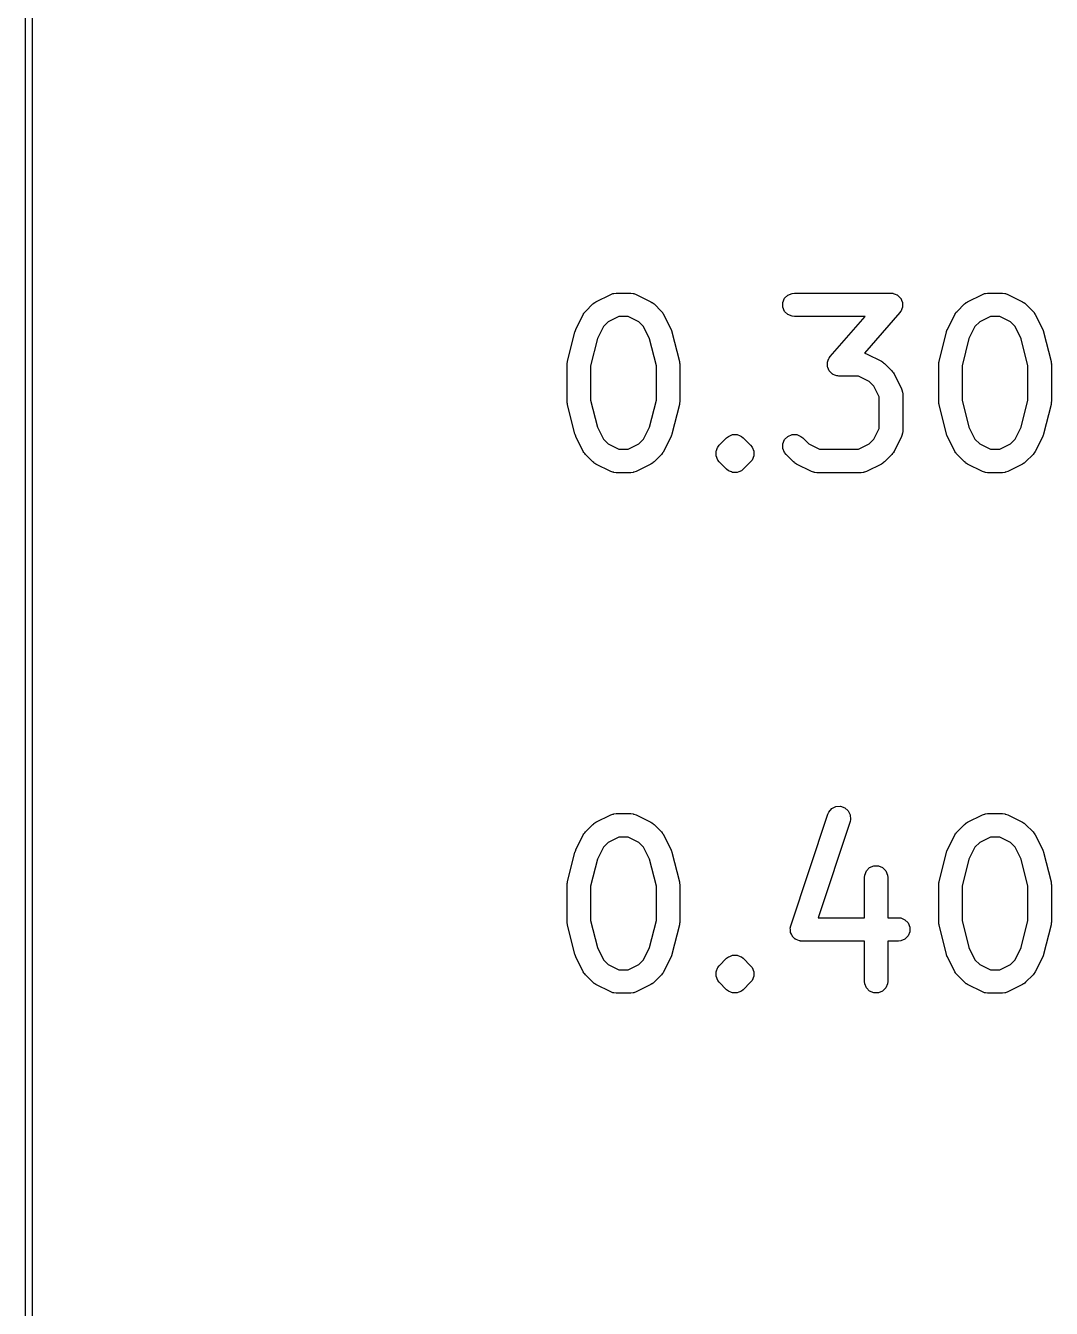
# Model space of a CAD drawing. Header units: millimetres. Extents: x 100 to 200, y -130 to -50.
# Drawn here: x 99.97 to 107.86, y -80.06 to -70.2 of the extents above; entities that cross this region are included whole.
import ezdxf

# ---------------------------------------------------------------- set-up
doc = ezdxf.new("R2010")
doc.units = ezdxf.units.MM
doc.layers.add('BLACK', color=250, linetype='CONTINUOUS')

msp = doc.modelspace()

# ---------------------------------------------------------------- linework, layer by layer
at = {"layer": 'BLACK', "linetype": 'CONTINUOUS'}
for p, q in [((99.975, -130), (99.975, -50)), ((100.025, -50.025), (100.025, -129.975)), ((104.279217, -72.396428), (104.33636, -72.339286)), ((104.33636, -72.339286), (104.343259, -72.333623)), ((104.343259, -72.333623), (104.344819, -72.331825)), ((104.344819, -72.331825), (104.347529, -72.330118)), ((104.347529, -72.330118), (104.349998, -72.328093)), ((104.349998, -72.328093), (104.352191, -72.327184)), ((104.352191, -72.327184), (104.35975, -72.322427)), ((104.35975, -72.322427), (104.474036, -72.265284)), ((104.474036, -72.265284), (104.490513, -72.258978)), ((104.490513, -72.258978), (104.493738, -72.258748)), ((104.493738, -72.258748), (104.496727, -72.257511)), ((104.496727, -72.257511), (104.514285, -72.255782)), ((104.514285, -72.255782), (104.628571, -72.255782)), ((104.628571, -72.255782), (104.646129, -72.257511)), ((104.646129, -72.257511), (104.649117, -72.258748)), ((104.649117, -72.258748), (104.652343, -72.258978)), ((104.652343, -72.258978), (104.66882, -72.265284)), ((104.66882, -72.265284), (104.783107, -72.322427)), ((104.783107, -72.322427), (104.790665, -72.327184)), ((104.790665, -72.327184), (104.792859, -72.328093)), ((104.792859, -72.328093), (104.795328, -72.330119)), ((104.795328, -72.330119), (104.798038, -72.331825)), ((104.798038, -72.331825), (104.799596, -72.333622)), ((104.799596, -72.333622), (104.806497, -72.339285)), ((104.806497, -72.339285), (104.863639, -72.396428)), ((105.797443, -72.328224), (105.810882, -72.295781)), ((105.797443, -72.36334), (105.797443, -72.328224)), ((105.810882, -72.295781), (105.835713, -72.27095)), ((105.835713, -72.27095), (105.868156, -72.257511)), ((105.868156, -72.257511), (105.885714, -72.255782)), ((105.885714, -72.255782), (106.628571, -72.255782)), ((106.628571, -72.255782), (106.637857, -72.256696)), ((106.637857, -72.256696), (106.640219, -72.256539)), ((106.640219, -72.256539), (106.641845, -72.257089)), ((106.641845, -72.257089), (106.646129, -72.257511)), ((106.646129, -72.257511), (106.659631, -72.263104)), ((106.659631, -72.263104), (106.673484, -72.267789)), ((106.673484, -72.267789), (106.67577, -72.269789)), ((106.67577, -72.269789), (106.678572, -72.27095)), ((106.678572, -72.27095), (106.688897, -72.281275)), ((106.688897, -72.281275), (106.699912, -72.290913)), ((106.699912, -72.290913), (106.701259, -72.293637)), ((106.701259, -72.293637), (106.703403, -72.295781)), ((106.703403, -72.295781), (106.708995, -72.309282)), ((106.708995, -72.309282), (106.715478, -72.322391)), ((106.715478, -72.322391), (106.715679, -72.325418)), ((106.715679, -72.325418), (106.716842, -72.328224)), ((106.716842, -72.328224), (106.716842, -72.34285)), ((106.716842, -72.34285), (106.717814, -72.35743)), ((107.13636, -72.396428), (107.193503, -72.339286)), ((107.193503, -72.339286), (107.200402, -72.333623)), ((107.200402, -72.333623), (107.201962, -72.331825)), ((107.201962, -72.331825), (107.204672, -72.330118)), ((107.204672, -72.330118), (107.207141, -72.328093)), ((107.207141, -72.328093), (107.209334, -72.327184)), ((107.209334, -72.327184), (107.216893, -72.322427)), ((107.216893, -72.322427), (107.331179, -72.265284)), ((107.331179, -72.265284), (107.347656, -72.258978)), ((107.347656, -72.258978), (107.350881, -72.258748)), ((107.350881, -72.258748), (107.35387, -72.257511)), ((107.35387, -72.257511), (107.371428, -72.255782)), ((107.371428, -72.255782), (107.485714, -72.255782)), ((107.485714, -72.255782), (107.503272, -72.257511)), ((107.503272, -72.257511), (107.50626, -72.258748)), ((107.50626, -72.258748), (107.509486, -72.258978)), ((107.509486, -72.258978), (107.525963, -72.265284)), ((107.525963, -72.265284), (107.64025, -72.322427)), ((107.64025, -72.322427), (107.647808, -72.327184)), ((107.647808, -72.327184), (107.650002, -72.328093)), ((107.650002, -72.328093), (107.652471, -72.330119)), ((107.652471, -72.330119), (107.655181, -72.331825)), ((107.655181, -72.331825), (107.656739, -72.333622)), ((107.656739, -72.333622), (107.66364, -72.339285)), ((107.66364, -72.339285), (107.720782, -72.396428)), ((104.205216, -72.534105), (104.262359, -72.419818)), ((104.262359, -72.419818), (104.267116, -72.412259)), ((104.267116, -72.412259), (104.268025, -72.410066)), ((104.268025, -72.410066), (104.270051, -72.407596)), ((104.270051, -72.407596), (104.271757, -72.404887)), ((104.271757, -72.404887), (104.273554, -72.403328)), ((104.273554, -72.403328), (104.279217, -72.396428)), ((104.535531, -72.435782), (104.453312, -72.476891)), ((104.607326, -72.435782), (104.535531, -72.435782)), ((104.689544, -72.476891), (104.607326, -72.435782)), ((104.863639, -72.396428), (104.869303, -72.40333)), ((104.869303, -72.40333), (104.8711, -72.404888)), ((104.8711, -72.404888), (104.872804, -72.407595)), ((104.872804, -72.407595), (104.874832, -72.410066)), ((104.874832, -72.410066), (104.87574, -72.41226)), ((104.87574, -72.41226), (104.880499, -72.419819)), ((104.880499, -72.419819), (104.937641, -72.534105)), ((105.810882, -72.395783), (105.797443, -72.36334)), ((105.835713, -72.420614), (105.810882, -72.395783)), ((105.868156, -72.434053), (105.835713, -72.420614)), ((105.885714, -72.435782), (105.868156, -72.434053)), ((106.430232, -72.435782), (105.885714, -72.435782)), ((106.160839, -72.74366), (106.430232, -72.435782)), ((106.696303, -72.405047), (106.424027, -72.716218)), ((106.70173, -72.397455), (106.696303, -72.405047)), ((106.703403, -72.395783), (106.70173, -72.397455)), ((106.704059, -72.394197), (106.703403, -72.395783)), ((106.706564, -72.390695), (106.704059, -72.394197)), ((106.711248, -72.376842), (106.706564, -72.390695)), ((106.716842, -72.36334), (106.711248, -72.376842)), ((106.717814, -72.35743), (106.716842, -72.360304)), ((106.716842, -72.360304), (106.716842, -72.36334)), ((107.062359, -72.534105), (107.119502, -72.419818)), ((107.119502, -72.419818), (107.124259, -72.412259)), ((107.124259, -72.412259), (107.125168, -72.410066)), ((107.125168, -72.410066), (107.127194, -72.407596)), ((107.127194, -72.407596), (107.1289, -72.404887)), ((107.1289, -72.404887), (107.130697, -72.403328)), ((107.130697, -72.403328), (107.13636, -72.396428)), ((107.392674, -72.435782), (107.310455, -72.476891)), ((107.464469, -72.435782), (107.392674, -72.435782)), ((107.546687, -72.476891), (107.464469, -72.435782)), ((107.720782, -72.396428), (107.726446, -72.40333)), ((107.726446, -72.40333), (107.728243, -72.404888)), ((107.728243, -72.404888), (107.729947, -72.407595)), ((107.729947, -72.407595), (107.731975, -72.410066)), ((107.731975, -72.410066), (107.732883, -72.41226)), ((107.732883, -72.41226), (107.737642, -72.419819)), ((107.737642, -72.419819), (107.794784, -72.534105)), ((104.198401, -72.552525), (104.198864, -72.551229)), ((104.198864, -72.551229), (104.19891, -72.550582)), ((104.19891, -72.550582), (104.201697, -72.543297)), ((104.201697, -72.543297), (104.204337, -72.535911)), ((104.204337, -72.535911), (104.204725, -72.535386)), ((104.204725, -72.535386), (104.205216, -72.534105)), ((104.416823, -72.51338), (104.370631, -72.605764)), ((104.453312, -72.476891), (104.416823, -72.51338)), ((104.726032, -72.513379), (104.689544, -72.476891)), ((104.772224, -72.605765), (104.726032, -72.513379)), ((104.937641, -72.534105), (104.938132, -72.535389)), ((104.938132, -72.535389), (104.938519, -72.535911)), ((104.938519, -72.535911), (104.941152, -72.543282)), ((104.941152, -72.543282), (104.943946, -72.550583)), ((104.943946, -72.550583), (104.943991, -72.551229)), ((104.943991, -72.551229), (104.944455, -72.552526)), ((107.055544, -72.552525), (107.056007, -72.551229)), ((107.056007, -72.551229), (107.056053, -72.550582)), ((107.056053, -72.550582), (107.05884, -72.543297)), ((107.05884, -72.543297), (107.06148, -72.535911)), ((107.06148, -72.535911), (107.061868, -72.535386)), ((107.061868, -72.535386), (107.062359, -72.534105)), ((107.273966, -72.51338), (107.227774, -72.605764)), ((107.310455, -72.476891), (107.273966, -72.51338)), ((107.583175, -72.513379), (107.546687, -72.476891)), ((107.629367, -72.605765), (107.583175, -72.513379)), ((107.794784, -72.534105), (107.795275, -72.535389)), ((107.795275, -72.535389), (107.795662, -72.535911)), ((107.795662, -72.535911), (107.798295, -72.543282)), ((107.798295, -72.543282), (107.801089, -72.550583)), ((107.801089, -72.550583), (107.801134, -72.551229)), ((107.801134, -72.551229), (107.801598, -72.552526)), ((104.141258, -72.781097), (104.198401, -72.552525)), ((104.370631, -72.605764), (104.318571, -72.814005)), ((104.824285, -72.814006), (104.772224, -72.605765)), ((104.944455, -72.552526), (105.001598, -72.781097)), ((106.998401, -72.781097), (107.055544, -72.552525)), ((107.227774, -72.605764), (107.175714, -72.814005)), ((107.681428, -72.814006), (107.629367, -72.605765)), ((107.801598, -72.552526), (107.858741, -72.781097)), ((106.155411, -72.751251), (106.160839, -72.74366)), ((106.424027, -72.716218), (106.440249, -72.722427)), ((106.440249, -72.722427), (106.554536, -72.77957)), ((104.138571, -72.802925), (104.138872, -72.799863)), ((104.138571, -73.08864), (104.138571, -72.802925)), ((104.138677, -72.79855), (104.139649, -72.791975)), ((104.138872, -72.799863), (104.138677, -72.79855)), ((104.139649, -72.791975), (104.1403, -72.785367)), ((104.1403, -72.785367), (104.140807, -72.784141)), ((104.140807, -72.784141), (104.141258, -72.781097)), ((104.318571, -72.814005), (104.318571, -73.077559)), ((104.824285, -73.077559), (104.824285, -72.814006)), ((105.001598, -72.781097), (105.002048, -72.784141)), ((105.002048, -72.784141), (105.002556, -72.785367)), ((105.002556, -72.785367), (105.003206, -72.791975)), ((105.003206, -72.791975), (105.004179, -72.79855)), ((105.004179, -72.79855), (105.003983, -72.799863)), ((105.003983, -72.799863), (105.004285, -72.802925)), ((105.004285, -72.802925), (105.004285, -73.08864)), ((106.139328, -72.791277), (106.1403, -72.788402)), ((106.1403, -72.805856), (106.139328, -72.791277)), ((106.1403, -72.785367), (106.145893, -72.771864)), ((106.1403, -72.788402), (106.1403, -72.785367)), ((106.1403, -72.820483), (106.1403, -72.805856)), ((106.141462, -72.823288), (106.1403, -72.820483)), ((106.141664, -72.826316), (106.141462, -72.823288)), ((106.148146, -72.839424), (106.141664, -72.826316)), ((106.145893, -72.771864), (106.150578, -72.758012)), ((106.153739, -72.852926), (106.148146, -72.839424)), ((106.150578, -72.758012), (106.153082, -72.754509)), ((106.153082, -72.754509), (106.153739, -72.752924)), ((106.153739, -72.752924), (106.155411, -72.751251)), ((106.554536, -72.77957), (106.562094, -72.784327)), ((106.562094, -72.784327), (106.564288, -72.785236)), ((106.564288, -72.785236), (106.566756, -72.787261)), ((106.566756, -72.787261), (106.569467, -72.788968)), ((106.569467, -72.788968), (106.571026, -72.790766)), ((106.571026, -72.790766), (106.577926, -72.796429)), ((106.577926, -72.796429), (106.635068, -72.853572)), ((106.995714, -72.802925), (106.996015, -72.799863)), ((106.995714, -73.08864), (106.995714, -72.802925)), ((106.99582, -72.79855), (106.996792, -72.791975)), ((106.996015, -72.799863), (106.99582, -72.79855)), ((106.996792, -72.791975), (106.997443, -72.785367)), ((106.997443, -72.785367), (106.99795, -72.784141)), ((106.99795, -72.784141), (106.998401, -72.781097)), ((107.175714, -72.814005), (107.175714, -73.077559)), ((107.681428, -73.077559), (107.681428, -72.814006)), ((107.858741, -72.781097), (107.859191, -72.784141)), ((107.859191, -72.784141), (107.859699, -72.785367)), ((107.859699, -72.785367), (107.860349, -72.791975)), ((107.860349, -72.791975), (107.861322, -72.79855)), ((107.861322, -72.79855), (107.861126, -72.799863)), ((107.861126, -72.799863), (107.861428, -72.802925)), ((107.861428, -72.802925), (107.861428, -73.08864)), ((106.155882, -72.855069), (106.153739, -72.852926)), ((106.15723, -72.857794), (106.155882, -72.855069)), ((106.168244, -72.867431), (106.15723, -72.857794)), ((106.17857, -72.877757), (106.168244, -72.867431)), ((106.181371, -72.878917), (106.17857, -72.877757)), ((106.183658, -72.880918), (106.181371, -72.878917)), ((106.19751, -72.885602), (106.183658, -72.880918)), ((106.211013, -72.891196), (106.19751, -72.885602)), ((106.215296, -72.891617), (106.211013, -72.891196)), ((106.216923, -72.892168), (106.215296, -72.891617)), ((106.219284, -72.89201), (106.216923, -72.892168)), ((106.228571, -72.892925), (106.219284, -72.89201)), ((106.378755, -72.892925), (106.228571, -72.892925)), ((106.460974, -72.934035), (106.378755, -72.892925)), ((106.497461, -72.970523), (106.460974, -72.934035)), ((106.635068, -72.853572), (106.640732, -72.860473)), ((106.640732, -72.860473), (106.642528, -72.862031)), ((106.642528, -72.862031), (106.64423, -72.864736)), ((106.64423, -72.864736), (106.646261, -72.86721)), ((106.646261, -72.86721), (106.647171, -72.869408)), ((106.647171, -72.869408), (106.651926, -72.876962)), ((106.651926, -72.876962), (106.70907, -72.991248)), ((106.538571, -73.052742), (106.497461, -72.970523)), ((106.70907, -72.991248), (106.715375, -73.007726)), ((106.715375, -73.007726), (106.715604, -73.01095)), ((106.715604, -73.01095), (106.716842, -73.013939)), ((106.716842, -73.013939), (106.718571, -73.031497)), ((106.718571, -73.031497), (106.718571, -73.317211)), ((104.138872, -73.091701), (104.138571, -73.08864)), ((104.138677, -73.093015), (104.138872, -73.091701)), ((104.139649, -73.099589), (104.138677, -73.093015)), ((104.1403, -73.106198), (104.139649, -73.099589)), ((104.140807, -73.107423), (104.1403, -73.106198)), ((104.141258, -73.110468), (104.140807, -73.107423)), ((104.198401, -73.33904), (104.141258, -73.110468)), ((104.318571, -73.077559), (104.370631, -73.2858)), ((104.772224, -73.285799), (104.824285, -73.077559)), ((105.001598, -73.110468), (104.944455, -73.339039)), ((105.002048, -73.107423), (105.001598, -73.110468)), ((105.002556, -73.106198), (105.002048, -73.107423)), ((105.003206, -73.099589), (105.002556, -73.106198)), ((105.004179, -73.093015), (105.003206, -73.099589)), ((105.004285, -73.08864), (105.003983, -73.091701)), ((105.003983, -73.091701), (105.004179, -73.093015)), ((106.538571, -73.295965), (106.538571, -73.052742)), ((106.996015, -73.091701), (106.995714, -73.08864)), ((106.99582, -73.093015), (106.996015, -73.091701)), ((106.996792, -73.099589), (106.99582, -73.093015)), ((106.997443, -73.106198), (106.996792, -73.099589)), ((106.99795, -73.107423), (106.997443, -73.106198)), ((106.998401, -73.110468), (106.99795, -73.107423)), ((107.055544, -73.33904), (106.998401, -73.110468)), ((107.175714, -73.077559), (107.227774, -73.2858)), ((107.629367, -73.285799), (107.681428, -73.077559)), ((107.858741, -73.110468), (107.801598, -73.339039)), ((107.859191, -73.107423), (107.858741, -73.110468)), ((107.859699, -73.106198), (107.859191, -73.107423)), ((107.860349, -73.099589), (107.859699, -73.106198)), ((107.861322, -73.093015), (107.860349, -73.099589)), ((107.861428, -73.08864), (107.861126, -73.091701)), ((107.861126, -73.091701), (107.861322, -73.093015)), ((104.198864, -73.340335), (104.198401, -73.33904)), ((104.370631, -73.2858), (104.416823, -73.378184)), ((104.726032, -73.378185), (104.772224, -73.285799)), ((104.944455, -73.339039), (104.943991, -73.340335)), ((106.497461, -73.378184), (106.538571, -73.295965)), ((106.715604, -73.337757), (106.715375, -73.340982)), ((106.716842, -73.334769), (106.715604, -73.337757)), ((106.718571, -73.317211), (106.716842, -73.334769)), ((107.056007, -73.340335), (107.055544, -73.33904)), ((107.227774, -73.2858), (107.273966, -73.378184)), ((107.583175, -73.378185), (107.629367, -73.285799)), ((107.801598, -73.339039), (107.801134, -73.340335)), ((104.19891, -73.340983), (104.198864, -73.340335)), ((104.201697, -73.348267), (104.19891, -73.340983)), ((104.204337, -73.355654), (104.201697, -73.348267)), ((104.204725, -73.356178), (104.204337, -73.355654)), ((104.205216, -73.35746), (104.204725, -73.356178)), ((104.262359, -73.471747), (104.205216, -73.35746)), ((104.416823, -73.378184), (104.453311, -73.414672)), ((104.453311, -73.414672), (104.535532, -73.455782)), ((104.607324, -73.455782), (104.689544, -73.414672)), ((104.689544, -73.414672), (104.726032, -73.378185)), ((104.937641, -73.35746), (104.880499, -73.471746)), ((104.938132, -73.356175), (104.937641, -73.35746)), ((104.938519, -73.355654), (104.938132, -73.356175)), ((104.941152, -73.348282), (104.938519, -73.355654)), ((104.943946, -73.340982), (104.941152, -73.348282)), ((104.943991, -73.340335), (104.943946, -73.340982)), ((105.296596, -73.438638), (105.307788, -73.425)), ((105.307788, -73.425), (105.364931, -73.367858)), ((105.364931, -73.367858), (105.378569, -73.356665)), ((105.378569, -73.356665), (105.388071, -73.352728)), ((105.388071, -73.352728), (105.411013, -73.343226)), ((105.411013, -73.343226), (105.446129, -73.343226)), ((105.446129, -73.343226), (105.46907, -73.352728)), ((105.46907, -73.352728), (105.478573, -73.356665)), ((105.478573, -73.356665), (105.492211, -73.367857)), ((105.492211, -73.367857), (105.549353, -73.425)), ((105.549353, -73.425), (105.560545, -73.438637)), ((105.797444, -73.413939), (105.810882, -73.381495)), ((105.797444, -73.449055), (105.797444, -73.413939)), ((105.810882, -73.381495), (105.835712, -73.356665)), ((105.835712, -73.356665), (105.868156, -73.343227)), ((105.868156, -73.343227), (105.903272, -73.343227)), ((105.903272, -73.343227), (105.935716, -73.356665)), ((105.935716, -73.356665), (105.949354, -73.367857)), ((105.949354, -73.367857), (105.996168, -73.414672)), ((105.996168, -73.414672), (106.078389, -73.455782)), ((106.378753, -73.455782), (106.460974, -73.414671)), ((106.460974, -73.414671), (106.497461, -73.378184)), ((106.70907, -73.35746), (106.651926, -73.471746)), ((106.715375, -73.340982), (106.70907, -73.35746)), ((107.056053, -73.340983), (107.056007, -73.340335)), ((107.05884, -73.348267), (107.056053, -73.340983)), ((107.06148, -73.355654), (107.05884, -73.348267)), ((107.061868, -73.356178), (107.06148, -73.355654)), ((107.062359, -73.35746), (107.061868, -73.356178)), ((107.119502, -73.471747), (107.062359, -73.35746)), ((107.273966, -73.378184), (107.310454, -73.414672)), ((107.310454, -73.414672), (107.392675, -73.455782)), ((107.464467, -73.455782), (107.546687, -73.414672)), ((107.546687, -73.414672), (107.583175, -73.378185)), ((107.794784, -73.35746), (107.737642, -73.471746)), ((107.795275, -73.356175), (107.794784, -73.35746)), ((107.795662, -73.355654), (107.795275, -73.356175)), ((107.798295, -73.348282), (107.795662, -73.355654)), ((107.801089, -73.340982), (107.798295, -73.348282)), ((107.801134, -73.340335), (107.801089, -73.340982)), ((104.267116, -73.479305), (104.262359, -73.471747)), ((104.268025, -73.481499), (104.267116, -73.479305)), ((104.270051, -73.483968), (104.268025, -73.481499)), ((104.271757, -73.486678), (104.270051, -73.483968)), ((104.273554, -73.488236), (104.271757, -73.486678)), ((104.279217, -73.495137), (104.273554, -73.488236)), ((104.33636, -73.552279), (104.279217, -73.495137)), ((104.535532, -73.455782), (104.607324, -73.455782)), ((104.863639, -73.495137), (104.806497, -73.55228)), ((104.869303, -73.488234), (104.863639, -73.495137)), ((104.8711, -73.486677), (104.869303, -73.488234)), ((104.872804, -73.483969), (104.8711, -73.486677)), ((104.874832, -73.481499), (104.872804, -73.483969)), ((104.87574, -73.479304), (104.874832, -73.481499)), ((104.880499, -73.471746), (104.87574, -73.479304)), ((105.283158, -73.471083), (105.285732, -73.464869)), ((105.283158, -73.506199), (105.283158, -73.471083)), ((105.296596, -73.538642), (105.283158, -73.506199)), ((105.285732, -73.464869), (105.294891, -73.442754)), ((105.294891, -73.442754), (105.296595, -73.438639)), ((105.296595, -73.438639), (105.296596, -73.438638)), ((105.560545, -73.438637), (105.560547, -73.438639)), ((105.573984, -73.506199), (105.560546, -73.538642)), ((105.560547, -73.438639), (105.573985, -73.471082)), ((105.573985, -73.471082), (105.573984, -73.506199)), ((105.810882, -73.481499), (105.797444, -73.449055)), ((105.822074, -73.495137), (105.810882, -73.481499)), ((105.879217, -73.552279), (105.822074, -73.495137)), ((106.078389, -73.455782), (106.378753, -73.455782)), ((106.635068, -73.495136), (106.577926, -73.552279)), ((106.640732, -73.488234), (106.635068, -73.495136)), ((106.642528, -73.486677), (106.640732, -73.488234)), ((106.64423, -73.483971), (106.642528, -73.486677)), ((106.646261, -73.481498), (106.64423, -73.483971)), ((106.647171, -73.479299), (106.646261, -73.481498)), ((106.651926, -73.471746), (106.647171, -73.479299)), ((107.124259, -73.479305), (107.119502, -73.471747)), ((107.125168, -73.481499), (107.124259, -73.479305)), ((107.127194, -73.483968), (107.125168, -73.481499)), ((107.1289, -73.486678), (107.127194, -73.483968)), ((107.130697, -73.488236), (107.1289, -73.486678)), ((107.13636, -73.495137), (107.130697, -73.488236)), ((107.193503, -73.552279), (107.13636, -73.495137)), ((107.392675, -73.455782), (107.464467, -73.455782)), ((107.720782, -73.495137), (107.66364, -73.55228)), ((107.726446, -73.488234), (107.720782, -73.495137)), ((107.728243, -73.486677), (107.726446, -73.488234)), ((107.729947, -73.483969), (107.728243, -73.486677)), ((107.731975, -73.481499), (107.729947, -73.483969)), ((107.732883, -73.479304), (107.731975, -73.481499)), ((107.737642, -73.471746), (107.732883, -73.479304)), ((104.343262, -73.557943), (104.33636, -73.552279)), ((104.34482, -73.55974), (104.343262, -73.557943)), ((104.347527, -73.561444), (104.34482, -73.55974)), ((104.349998, -73.563472), (104.347527, -73.561444)), ((104.352192, -73.56438), (104.349998, -73.563472)), ((104.359751, -73.569139), (104.352192, -73.56438)), ((104.474036, -73.62628), (104.359751, -73.569139)), ((104.490513, -73.632586), (104.474036, -73.62628)), ((104.493738, -73.632815), (104.490513, -73.632586)), ((104.496727, -73.634053), (104.493738, -73.632815)), ((104.514285, -73.635782), (104.496727, -73.634053)), ((104.628571, -73.635782), (104.514285, -73.635782)), ((104.646129, -73.634053), (104.628571, -73.635782)), ((104.649117, -73.632815), (104.646129, -73.634053)), ((104.652342, -73.632586), (104.649117, -73.632815)), ((104.66882, -73.626281), (104.652342, -73.632586)), ((104.783105, -73.569139), (104.66882, -73.626281)), ((104.790663, -73.564381), (104.783105, -73.569139)), ((104.792859, -73.563472), (104.790663, -73.564381)), ((104.795331, -73.561443), (104.792859, -73.563472)), ((104.798037, -73.55974), (104.795331, -73.561443)), ((104.799593, -73.557945), (104.798037, -73.55974)), ((104.806497, -73.55228), (104.799593, -73.557945)), ((105.307789, -73.55228), (105.296596, -73.538642)), ((105.364932, -73.609422), (105.307789, -73.55228)), ((105.37857, -73.620615), (105.364932, -73.609422)), ((105.401511, -73.630116), (105.37857, -73.620615)), ((105.411013, -73.634053), (105.401511, -73.630116)), ((105.411014, -73.634053), (105.411013, -73.634053)), ((105.446129, -73.634053), (105.411014, -73.634053)), ((105.459568, -73.628486), (105.446129, -73.634053)), ((105.478574, -73.620614), (105.459568, -73.628486)), ((105.478577, -73.62061), (105.478574, -73.620614)), ((105.49221, -73.609422), (105.478577, -73.62061)), ((105.549353, -73.55228), (105.49221, -73.609422)), ((105.560546, -73.538642), (105.549353, -73.55228)), ((105.886119, -73.557943), (105.879217, -73.552279)), ((105.887677, -73.55974), (105.886119, -73.557943)), ((105.890384, -73.561444), (105.887677, -73.55974)), ((105.892855, -73.563472), (105.890384, -73.561444)), ((105.895049, -73.56438), (105.892855, -73.563472)), ((105.902608, -73.569139), (105.895049, -73.56438)), ((106.016894, -73.626281), (105.902608, -73.569139)), ((106.033372, -73.632586), (106.016894, -73.626281)), ((106.036596, -73.632815), (106.033372, -73.632586)), ((106.039585, -73.634053), (106.036596, -73.632815)), ((106.057143, -73.635782), (106.039585, -73.634053)), ((106.4, -73.635782), (106.057143, -73.635782)), ((106.417558, -73.634053), (106.4, -73.635782)), ((106.420546, -73.632815), (106.417558, -73.634053)), ((106.423771, -73.632586), (106.420546, -73.632815)), ((106.440249, -73.626281), (106.423771, -73.632586)), ((106.554534, -73.569139), (106.440249, -73.626281)), ((106.562091, -73.564381), (106.554534, -73.569139)), ((106.564288, -73.563472), (106.562091, -73.564381)), ((106.566759, -73.561443), (106.564288, -73.563472)), ((106.569466, -73.55974), (106.566759, -73.561443)), ((106.571023, -73.557943), (106.569466, -73.55974)), ((106.577926, -73.552279), (106.571023, -73.557943)), ((107.200405, -73.557943), (107.193503, -73.552279)), ((107.201963, -73.55974), (107.200405, -73.557943)), ((107.20467, -73.561444), (107.201963, -73.55974)), ((107.207141, -73.563472), (107.20467, -73.561444)), ((107.209335, -73.56438), (107.207141, -73.563472)), ((107.216894, -73.569139), (107.209335, -73.56438)), ((107.331179, -73.62628), (107.216894, -73.569139)), ((107.347656, -73.632586), (107.331179, -73.62628)), ((107.350881, -73.632815), (107.347656, -73.632586)), ((107.35387, -73.634053), (107.350881, -73.632815)), ((107.371428, -73.635782), (107.35387, -73.634053)), ((107.485714, -73.635782), (107.371428, -73.635782)), ((107.503272, -73.634053), (107.485714, -73.635782)), ((107.50626, -73.632815), (107.503272, -73.634053)), ((107.509485, -73.632586), (107.50626, -73.632815)), ((107.525963, -73.626281), (107.509485, -73.632586)), ((107.640248, -73.569139), (107.525963, -73.626281)), ((107.647806, -73.564381), (107.640248, -73.569139)), ((107.650002, -73.563472), (107.647806, -73.564381)), ((107.652474, -73.561443), (107.650002, -73.563472)), ((107.65518, -73.55974), (107.652474, -73.561443)), ((107.656736, -73.557945), (107.65518, -73.55974)), ((107.66364, -73.55228), (107.656736, -73.557945)), ((104.35975, -76.322427), (104.474036, -76.265284)), ((104.474036, -76.265284), (104.490513, -76.258978)), ((104.490513, -76.258978), (104.493738, -76.258748)), ((104.493738, -76.258748), (104.496727, -76.257511)), ((104.496727, -76.257511), (104.514285, -76.255782)), ((104.514285, -76.255782), (104.628571, -76.255782)), ((104.628571, -76.255782), (104.646129, -76.257511)), ((104.646129, -76.257511), (104.649117, -76.258748)), ((104.649117, -76.258748), (104.652343, -76.258978)), ((104.652343, -76.258978), (104.66882, -76.265284)), ((104.66882, -76.265284), (104.783107, -76.322427)), ((105.857476, -77.117322), (106.14319, -76.26018)), ((106.14319, -76.26018), (106.150382, -76.244069)), ((106.150382, -76.244069), (106.173391, -76.217541)), ((106.173391, -76.217541), (106.2048, -76.201836)), ((106.2048, -76.201836), (106.239828, -76.199346)), ((106.239828, -76.199346), (106.273142, -76.210451)), ((106.273142, -76.210451), (106.29967, -76.23346)), ((106.29967, -76.23346), (106.315375, -76.264869)), ((106.315375, -76.264869), (106.317865, -76.299897)), ((107.216893, -76.322427), (107.331179, -76.265284)), ((107.331179, -76.265284), (107.347656, -76.258978)), ((107.347656, -76.258978), (107.350881, -76.258748)), ((107.350881, -76.258748), (107.35387, -76.257511)), ((107.35387, -76.257511), (107.371428, -76.255782)), ((107.371428, -76.255782), (107.485714, -76.255782)), ((107.485714, -76.255782), (107.503272, -76.257511)), ((107.503272, -76.257511), (107.50626, -76.258748)), ((107.50626, -76.258748), (107.509486, -76.258978)), ((107.509486, -76.258978), (107.525963, -76.265284)), ((107.525963, -76.265284), (107.64025, -76.322427)), ((104.279217, -76.396428), (104.33636, -76.339286)), ((104.33636, -76.339286), (104.343259, -76.333623)), ((104.343259, -76.333623), (104.344819, -76.331825)), ((104.344819, -76.331825), (104.347529, -76.330118)), ((104.347529, -76.330118), (104.349998, -76.328093)), ((104.349998, -76.328093), (104.352191, -76.327184)), ((104.352191, -76.327184), (104.35975, -76.322427)), ((104.783107, -76.322427), (104.790665, -76.327184)), ((104.790665, -76.327184), (104.792859, -76.328093)), ((104.792859, -76.328093), (104.795328, -76.330119)), ((104.795328, -76.330119), (104.798038, -76.331825)), ((104.798038, -76.331825), (104.799596, -76.333622)), ((104.799596, -76.333622), (104.806497, -76.339285)), ((104.806497, -76.339285), (104.863639, -76.396428)), ((106.313952, -76.3171), (106.067725, -77.055782)), ((106.317865, -76.299897), (106.313952, -76.3171)), ((107.13636, -76.396428), (107.193503, -76.339286)), ((107.193503, -76.339286), (107.200402, -76.333623)), ((107.200402, -76.333623), (107.201962, -76.331825)), ((107.201962, -76.331825), (107.204672, -76.330118)), ((107.204672, -76.330118), (107.207141, -76.328093)), ((107.207141, -76.328093), (107.209334, -76.327184)), ((107.209334, -76.327184), (107.216893, -76.322427)), ((107.64025, -76.322427), (107.647808, -76.327184)), ((107.647808, -76.327184), (107.650002, -76.328093)), ((107.650002, -76.328093), (107.652471, -76.330119)), ((107.652471, -76.330119), (107.655181, -76.331825)), ((107.655181, -76.331825), (107.656739, -76.333622)), ((107.656739, -76.333622), (107.66364, -76.339285)), ((107.66364, -76.339285), (107.720782, -76.396428)), ((104.205216, -76.534105), (104.262359, -76.419818)), ((104.262359, -76.419818), (104.267116, -76.412259)), ((104.267116, -76.412259), (104.268025, -76.410066)), ((104.268025, -76.410066), (104.270051, -76.407596)), ((104.270051, -76.407596), (104.271757, -76.404887)), ((104.271757, -76.404887), (104.273554, -76.403328)), ((104.273554, -76.403328), (104.279217, -76.396428)), ((104.453312, -76.476891), (104.416823, -76.51338)), ((104.535531, -76.435782), (104.453312, -76.476891)), ((104.607326, -76.435782), (104.535531, -76.435782)), ((104.689544, -76.476891), (104.607326, -76.435782)), ((104.726032, -76.513379), (104.689544, -76.476891)), ((104.863639, -76.396428), (104.869303, -76.40333)), ((104.869303, -76.40333), (104.8711, -76.404888)), ((104.8711, -76.404888), (104.872804, -76.407595)), ((104.872804, -76.407595), (104.874832, -76.410066)), ((104.874832, -76.410066), (104.87574, -76.41226)), ((104.87574, -76.41226), (104.880499, -76.419819)), ((104.880499, -76.419819), (104.937641, -76.534105)), ((107.062359, -76.534105), (107.119502, -76.419818)), ((107.119502, -76.419818), (107.124259, -76.412259)), ((107.124259, -76.412259), (107.125168, -76.410066)), ((107.125168, -76.410066), (107.127194, -76.407596)), ((107.127194, -76.407596), (107.1289, -76.404887)), ((107.1289, -76.404887), (107.130697, -76.403328)), ((107.130697, -76.403328), (107.13636, -76.396428)), ((107.310455, -76.476891), (107.273966, -76.51338)), ((107.392674, -76.435782), (107.310455, -76.476891)), ((107.464469, -76.435782), (107.392674, -76.435782)), ((107.546687, -76.476891), (107.464469, -76.435782)), ((107.583175, -76.513379), (107.546687, -76.476891)), ((107.720782, -76.396428), (107.726446, -76.40333)), ((107.726446, -76.40333), (107.728243, -76.404888)), ((107.728243, -76.404888), (107.729947, -76.407595)), ((107.729947, -76.407595), (107.731975, -76.410066)), ((107.731975, -76.410066), (107.732883, -76.41226)), ((107.732883, -76.41226), (107.737642, -76.419819)), ((107.737642, -76.419819), (107.794784, -76.534105)), ((104.141258, -76.781097), (104.198401, -76.552525)), ((104.198401, -76.552525), (104.198864, -76.551229)), ((104.198864, -76.551229), (104.19891, -76.550582)), ((104.19891, -76.550582), (104.201697, -76.543297)), ((104.201697, -76.543297), (104.204337, -76.535911)), ((104.204337, -76.535911), (104.204725, -76.535386)), ((104.204725, -76.535386), (104.205216, -76.534105)), ((104.416823, -76.51338), (104.370631, -76.605764)), ((104.772224, -76.605765), (104.726032, -76.513379)), ((104.937641, -76.534105), (104.938132, -76.535389)), ((104.938132, -76.535389), (104.938519, -76.535911)), ((104.938519, -76.535911), (104.941152, -76.543282)), ((104.941152, -76.543282), (104.943946, -76.550583)), ((104.943946, -76.550583), (104.943991, -76.551229)), ((104.943991, -76.551229), (104.944455, -76.552526)), ((104.944455, -76.552526), (105.001598, -76.781097)), ((106.998401, -76.781097), (107.055544, -76.552525)), ((107.055544, -76.552525), (107.056007, -76.551229)), ((107.056007, -76.551229), (107.056053, -76.550582)), ((107.056053, -76.550582), (107.05884, -76.543297)), ((107.05884, -76.543297), (107.06148, -76.535911)), ((107.06148, -76.535911), (107.061868, -76.535386)), ((107.061868, -76.535386), (107.062359, -76.534105)), ((107.273966, -76.51338), (107.227774, -76.605764)), ((107.629367, -76.605765), (107.583175, -76.513379)), ((107.794784, -76.534105), (107.795275, -76.535389)), ((107.795275, -76.535389), (107.795662, -76.535911)), ((107.795662, -76.535911), (107.798295, -76.543282)), ((107.798295, -76.543282), (107.801089, -76.550583)), ((107.801089, -76.550583), (107.801134, -76.551229)), ((107.801134, -76.551229), (107.801598, -76.552526)), ((107.801598, -76.552526), (107.858741, -76.781097)), ((104.370631, -76.605764), (104.318571, -76.814005)), ((104.824285, -76.814006), (104.772224, -76.605765)), ((106.439454, -76.695781), (106.464285, -76.67095)), ((106.464285, -76.67095), (106.496728, -76.657511)), ((106.496728, -76.657511), (106.531844, -76.657511)), ((106.531844, -76.657511), (106.564287, -76.67095)), ((106.564287, -76.67095), (106.589118, -76.695781)), ((107.227774, -76.605764), (107.175714, -76.814005)), ((107.681428, -76.814006), (107.629367, -76.605765)), ((104.139649, -76.791975), (104.1403, -76.785367)), ((104.1403, -76.785367), (104.140807, -76.784141)), ((104.140807, -76.784141), (104.141258, -76.781097)), ((105.001598, -76.781097), (105.002048, -76.784141)), ((105.002048, -76.784141), (105.002556, -76.785367)), ((105.002556, -76.785367), (105.003206, -76.791975)), ((106.424286, -76.745782), (106.426015, -76.728224)), ((106.424286, -77.055782), (106.424286, -76.745782)), ((106.426015, -76.728224), (106.439454, -76.695781)), ((106.589118, -76.695781), (106.602557, -76.728224)), ((106.602557, -76.728224), (106.604286, -76.745782)), ((106.604286, -76.745782), (106.604286, -77.055782)), ((106.996792, -76.791975), (106.997443, -76.785367)), ((106.997443, -76.785367), (106.99795, -76.784141)), ((106.99795, -76.784141), (106.998401, -76.781097)), ((107.858741, -76.781097), (107.859191, -76.784141)), ((107.859191, -76.784141), (107.859699, -76.785367)), ((107.859699, -76.785367), (107.860349, -76.791975)), ((104.138571, -76.802925), (104.138872, -76.799863)), ((104.138571, -77.08864), (104.138571, -76.802925)), ((104.138677, -76.79855), (104.139649, -76.791975)), ((104.138872, -76.799863), (104.138677, -76.79855)), ((104.318571, -76.814005), (104.318571, -77.077559)), ((104.824285, -77.077559), (104.824285, -76.814006)), ((105.003206, -76.791975), (105.004179, -76.79855)), ((105.004179, -76.79855), (105.003983, -76.799863)), ((105.003983, -76.799863), (105.004285, -76.802925)), ((105.004285, -76.802925), (105.004285, -77.08864)), ((106.995714, -76.802925), (106.996015, -76.799863)), ((106.995714, -77.08864), (106.995714, -76.802925)), ((106.99582, -76.79855), (106.996792, -76.791975)), ((106.996015, -76.799863), (106.99582, -76.79855)), ((107.175714, -76.814005), (107.175714, -77.077559)), ((107.681428, -77.077559), (107.681428, -76.814006)), ((107.860349, -76.791975), (107.861322, -76.79855)), ((107.861322, -76.79855), (107.861126, -76.799863)), ((107.861126, -76.799863), (107.861428, -76.802925)), ((107.861428, -76.802925), (107.861428, -77.08864)), ((104.318571, -77.077559), (104.370631, -77.2858)), ((104.772224, -77.285799), (104.824285, -77.077559)), ((106.067725, -77.055782), (106.424286, -77.055782)), ((106.604286, -77.055782), (106.685714, -77.055782)), ((106.685714, -77.055782), (106.703272, -77.057511)), ((106.703272, -77.057511), (106.735715, -77.07095)), ((106.735715, -77.07095), (106.760546, -77.095781)), ((107.175714, -77.077559), (107.227774, -77.2858)), ((107.629367, -77.285799), (107.681428, -77.077559)), ((104.138872, -77.091701), (104.138571, -77.08864)), ((104.138677, -77.093015), (104.138872, -77.091701)), ((104.139649, -77.099589), (104.138677, -77.093015)), ((104.1403, -77.106198), (104.139649, -77.099589)), ((104.140807, -77.107423), (104.1403, -77.106198)), ((104.141258, -77.110468), (104.140807, -77.107423)), ((104.198401, -77.33904), (104.141258, -77.110468)), ((105.001598, -77.110468), (104.944455, -77.339039)), ((105.002048, -77.107423), (105.001598, -77.110468)), ((105.002556, -77.106198), (105.002048, -77.107423)), ((105.003206, -77.099589), (105.002556, -77.106198)), ((105.004179, -77.093015), (105.003206, -77.099589)), ((105.004285, -77.08864), (105.003983, -77.091701)), ((105.003983, -77.091701), (105.004179, -77.093015)), ((105.853563, -77.134525), (105.854586, -77.130027)), ((105.854586, -77.148916), (105.853563, -77.134525)), ((105.854586, -77.128224), (105.855495, -77.126027)), ((105.854586, -77.130027), (105.854586, -77.128224)), ((105.854586, -77.16334), (105.854586, -77.148916)), ((105.855823, -77.166328), (105.854586, -77.16334)), ((105.855495, -77.126027), (105.857476, -77.117322)), ((105.856053, -77.169553), (105.855823, -77.166328)), ((105.862503, -77.182453), (105.856053, -77.169553)), ((105.868025, -77.195783), (105.862503, -77.182453)), ((106.760546, -77.095781), (106.773985, -77.128224)), ((106.773985, -77.16334), (106.760546, -77.195783)), ((106.773985, -77.128224), (106.773985, -77.16334)), ((106.996015, -77.091701), (106.995714, -77.08864)), ((106.99582, -77.093015), (106.996015, -77.091701)), ((106.996792, -77.099589), (106.99582, -77.093015)), ((106.997443, -77.106198), (106.996792, -77.099589)), ((106.99795, -77.107423), (106.997443, -77.106198)), ((106.998401, -77.110468), (106.99795, -77.107423)), ((107.055544, -77.33904), (106.998401, -77.110468)), ((107.858741, -77.110468), (107.801598, -77.339039)), ((107.859191, -77.107423), (107.858741, -77.110468)), ((107.859699, -77.106198), (107.859191, -77.107423)), ((107.860349, -77.099589), (107.859699, -77.106198)), ((107.861322, -77.093015), (107.860349, -77.099589)), ((107.861428, -77.08864), (107.861126, -77.091701)), ((107.861126, -77.091701), (107.861322, -77.093015)), ((105.870311, -77.198069), (105.868025, -77.195783)), ((105.871758, -77.200962), (105.870311, -77.198069)), ((105.882658, -77.210416), (105.871758, -77.200962)), ((105.892856, -77.220614), (105.882658, -77.210416)), ((105.895841, -77.22185), (105.892856, -77.220614)), ((105.898286, -77.223971), (105.895841, -77.22185)), ((105.911979, -77.228535), (105.898286, -77.223971)), ((105.925299, -77.234053), (105.911979, -77.228535)), ((105.929886, -77.234504), (105.925299, -77.234053)), ((105.9316, -77.235076), (105.929886, -77.234504)), ((105.933973, -77.234907), (105.9316, -77.235076)), ((105.942857, -77.235782), (105.933973, -77.234907)), ((106.424286, -77.235782), (105.942857, -77.235782)), ((106.424286, -77.545782), (106.424286, -77.235782)), ((106.685714, -77.235782), (106.604286, -77.235782)), ((106.604286, -77.235782), (106.604286, -77.545782)), ((106.703272, -77.234053), (106.685714, -77.235782)), ((106.735715, -77.220614), (106.703272, -77.234053)), ((106.760546, -77.195783), (106.735715, -77.220614)), ((104.198864, -77.340335), (104.198401, -77.33904)), ((104.19891, -77.340983), (104.198864, -77.340335)), ((104.201697, -77.348267), (104.19891, -77.340983)), ((104.204337, -77.355654), (104.201697, -77.348267)), ((104.204725, -77.356178), (104.204337, -77.355654)), ((104.205216, -77.35746), (104.204725, -77.356178)), ((104.262359, -77.471747), (104.205216, -77.35746)), ((104.370631, -77.2858), (104.416823, -77.378184)), ((104.416823, -77.378184), (104.453311, -77.414672)), ((104.689544, -77.414672), (104.726032, -77.378185)), ((104.726032, -77.378185), (104.772224, -77.285799)), ((104.937641, -77.35746), (104.880499, -77.471746)), ((104.938132, -77.356175), (104.937641, -77.35746)), ((104.938519, -77.355654), (104.938132, -77.356175)), ((104.941152, -77.348282), (104.938519, -77.355654)), ((104.943946, -77.340982), (104.941152, -77.348282)), ((104.943991, -77.340335), (104.943946, -77.340982)), ((104.944455, -77.339039), (104.943991, -77.340335)), ((105.307788, -77.425), (105.364931, -77.367858)), ((105.364931, -77.367858), (105.378569, -77.356665)), ((105.378569, -77.356665), (105.388071, -77.352728)), ((105.388071, -77.352728), (105.411013, -77.343226)), ((105.411013, -77.343226), (105.446129, -77.343226)), ((105.446129, -77.343226), (105.46907, -77.352728)), ((105.46907, -77.352728), (105.478573, -77.356665)), ((105.478573, -77.356665), (105.492211, -77.367857)), ((105.492211, -77.367857), (105.549353, -77.425)), ((107.056007, -77.340335), (107.055544, -77.33904)), ((107.056053, -77.340983), (107.056007, -77.340335)), ((107.05884, -77.348267), (107.056053, -77.340983)), ((107.06148, -77.355654), (107.05884, -77.348267)), ((107.061868, -77.356178), (107.06148, -77.355654)), ((107.062359, -77.35746), (107.061868, -77.356178)), ((107.119502, -77.471747), (107.062359, -77.35746)), ((107.227774, -77.2858), (107.273966, -77.378184)), ((107.273966, -77.378184), (107.310454, -77.414672)), ((107.546687, -77.414672), (107.583175, -77.378185)), ((107.583175, -77.378185), (107.629367, -77.285799)), ((107.794784, -77.35746), (107.737642, -77.471746)), ((107.795275, -77.356175), (107.794784, -77.35746)), ((107.795662, -77.355654), (107.795275, -77.356175)), ((107.798295, -77.348282), (107.795662, -77.355654)), ((107.801089, -77.340982), (107.798295, -77.348282)), ((107.801134, -77.340335), (107.801089, -77.340982)), ((107.801598, -77.339039), (107.801134, -77.340335)), ((104.267116, -77.479305), (104.262359, -77.471747)), ((104.268025, -77.481499), (104.267116, -77.479305)), ((104.453311, -77.414672), (104.535532, -77.455782)), ((104.535532, -77.455782), (104.607324, -77.455782)), ((104.607324, -77.455782), (104.689544, -77.414672)), ((104.87574, -77.479304), (104.874832, -77.481499)), ((104.880499, -77.471746), (104.87574, -77.479304)), ((105.283158, -77.471083), (105.285732, -77.464869)), ((105.283158, -77.506199), (105.283158, -77.471083)), ((105.285732, -77.464869), (105.294891, -77.442754)), ((105.294891, -77.442754), (105.296595, -77.438639)), ((105.296595, -77.438639), (105.296596, -77.438638)), ((105.296596, -77.438638), (105.307788, -77.425)), ((105.549353, -77.425), (105.560545, -77.438637)), ((105.560545, -77.438637), (105.560547, -77.438639)), ((105.560547, -77.438639), (105.573985, -77.471082)), ((105.573985, -77.471082), (105.573984, -77.506199)), ((107.124259, -77.479305), (107.119502, -77.471747)), ((107.125168, -77.481499), (107.124259, -77.479305)), ((107.310454, -77.414672), (107.392675, -77.455782)), ((107.392675, -77.455782), (107.464467, -77.455782)), ((107.464467, -77.455782), (107.546687, -77.414672)), ((107.732883, -77.479304), (107.731975, -77.481499)), ((107.737642, -77.471746), (107.732883, -77.479304)), ((104.270051, -77.483968), (104.268025, -77.481499)), ((104.271757, -77.486678), (104.270051, -77.483968)), ((104.273554, -77.488236), (104.271757, -77.486678)), ((104.279217, -77.495137), (104.273554, -77.488236)), ((104.33636, -77.552279), (104.279217, -77.495137)), ((104.343262, -77.557943), (104.33636, -77.552279)), ((104.34482, -77.55974), (104.343262, -77.557943)), ((104.347527, -77.561444), (104.34482, -77.55974)), ((104.349998, -77.563472), (104.347527, -77.561444)), ((104.352192, -77.56438), (104.349998, -77.563472)), ((104.359751, -77.569139), (104.352192, -77.56438)), ((104.474036, -77.62628), (104.359751, -77.569139)), ((104.783105, -77.569139), (104.66882, -77.626281)), ((104.790663, -77.564381), (104.783105, -77.569139)), ((104.792859, -77.563472), (104.790663, -77.564381)), ((104.795331, -77.561443), (104.792859, -77.563472)), ((104.798037, -77.55974), (104.795331, -77.561443)), ((104.799593, -77.557945), (104.798037, -77.55974)), ((104.806497, -77.55228), (104.799593, -77.557945)), ((104.863639, -77.495137), (104.806497, -77.55228)), ((104.869303, -77.488234), (104.863639, -77.495137)), ((104.8711, -77.486677), (104.869303, -77.488234)), ((104.872804, -77.483969), (104.8711, -77.486677)), ((104.874832, -77.481499), (104.872804, -77.483969)), ((105.296596, -77.538642), (105.283158, -77.506199)), ((105.307789, -77.55228), (105.296596, -77.538642)), ((105.364932, -77.609422), (105.307789, -77.55228)), ((105.549353, -77.55228), (105.49221, -77.609422)), ((105.560546, -77.538642), (105.549353, -77.55228)), ((105.573984, -77.506199), (105.560546, -77.538642)), ((106.426015, -77.56334), (106.424286, -77.545782)), ((106.439454, -77.595783), (106.426015, -77.56334)), ((106.602557, -77.56334), (106.589118, -77.595783)), ((106.604286, -77.545782), (106.602557, -77.56334)), ((107.127194, -77.483968), (107.125168, -77.481499)), ((107.1289, -77.486678), (107.127194, -77.483968)), ((107.130697, -77.488236), (107.1289, -77.486678)), ((107.13636, -77.495137), (107.130697, -77.488236)), ((107.193503, -77.552279), (107.13636, -77.495137)), ((107.200405, -77.557943), (107.193503, -77.552279)), ((107.201963, -77.55974), (107.200405, -77.557943)), ((107.20467, -77.561444), (107.201963, -77.55974)), ((107.207141, -77.563472), (107.20467, -77.561444)), ((107.209335, -77.56438), (107.207141, -77.563472)), ((107.216894, -77.569139), (107.209335, -77.56438)), ((107.331179, -77.62628), (107.216894, -77.569139)), ((107.640248, -77.569139), (107.525963, -77.626281)), ((107.647806, -77.564381), (107.640248, -77.569139)), ((107.650002, -77.563472), (107.647806, -77.564381)), ((107.652474, -77.561443), (107.650002, -77.563472)), ((107.65518, -77.55974), (107.652474, -77.561443)), ((107.656736, -77.557945), (107.65518, -77.55974)), ((107.66364, -77.55228), (107.656736, -77.557945)), ((107.720782, -77.495137), (107.66364, -77.55228)), ((107.726446, -77.488234), (107.720782, -77.495137)), ((107.728243, -77.486677), (107.726446, -77.488234)), ((107.729947, -77.483969), (107.728243, -77.486677)), ((107.731975, -77.481499), (107.729947, -77.483969)), ((104.490513, -77.632586), (104.474036, -77.62628)), ((104.493738, -77.632815), (104.490513, -77.632586)), ((104.496727, -77.634053), (104.493738, -77.632815)), ((104.514285, -77.635782), (104.496727, -77.634053)), ((104.628571, -77.635782), (104.514285, -77.635782)), ((104.646129, -77.634053), (104.628571, -77.635782)), ((104.649117, -77.632815), (104.646129, -77.634053)), ((104.652342, -77.632586), (104.649117, -77.632815)), ((104.66882, -77.626281), (104.652342, -77.632586)), ((105.37857, -77.620615), (105.364932, -77.609422)), ((105.401511, -77.630116), (105.37857, -77.620615)), ((105.411013, -77.634053), (105.401511, -77.630116)), ((105.411014, -77.634053), (105.411013, -77.634053)), ((105.446129, -77.634053), (105.411014, -77.634053)), ((105.459568, -77.628486), (105.446129, -77.634053)), ((105.478574, -77.620614), (105.459568, -77.628486)), ((105.478577, -77.62061), (105.478574, -77.620614)), ((105.49221, -77.609422), (105.478577, -77.62061)), ((106.464285, -77.620614), (106.439454, -77.595783)), ((106.496728, -77.634053), (106.464285, -77.620614)), ((106.531844, -77.634053), (106.496728, -77.634053)), ((106.564287, -77.620614), (106.531844, -77.634053)), ((106.589118, -77.595783), (106.564287, -77.620614)), ((107.347656, -77.632586), (107.331179, -77.62628)), ((107.350881, -77.632815), (107.347656, -77.632586)), ((107.35387, -77.634053), (107.350881, -77.632815)), ((107.371428, -77.635782), (107.35387, -77.634053)), ((107.485714, -77.635782), (107.371428, -77.635782)), ((107.503272, -77.634053), (107.485714, -77.635782)), ((107.50626, -77.632815), (107.503272, -77.634053)), ((107.509485, -77.632586), (107.50626, -77.632815)), ((107.525963, -77.626281), (107.509485, -77.632586))]:
    msp.add_line(p, q, dxfattribs=at)

doc.saveas('drawing.dxf')
